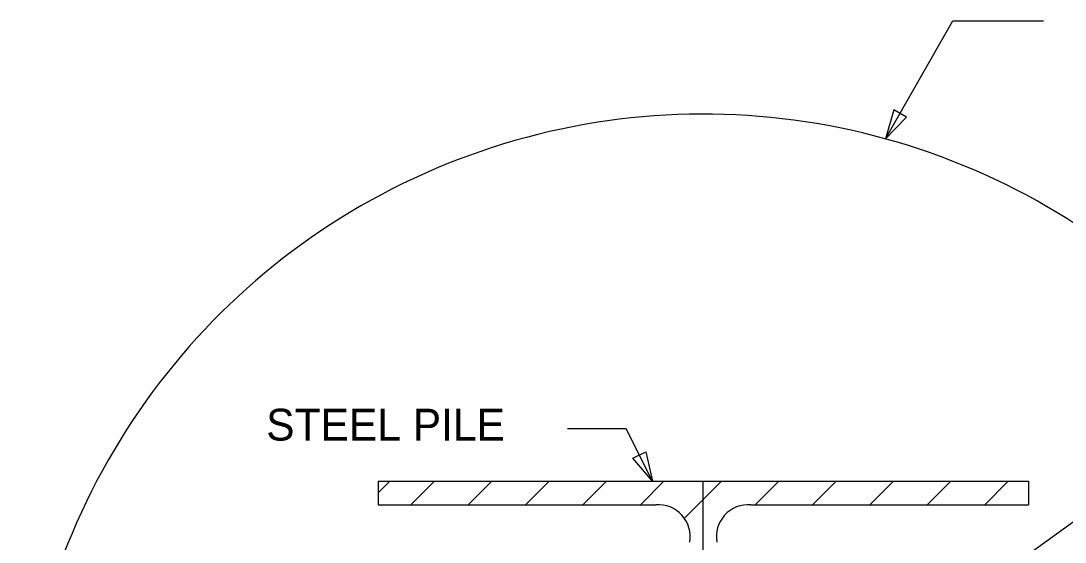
# Model space of a CAD drawing. Extents: x 0 to 71.1, y 0 to 55.7.
# Drawn here: x 55.99 to 64.19, y 35.91 to 40 of the extents above; entities that cross this region are included whole.
import ezdxf

# ---------------------------------------------------------------- set-up
doc = ezdxf.new("R2010")
doc.units = 0
for name, color, linetype in [('Arrowhead Terminators', 7, 'Continuous'), ('Auto Dimensioning', 7, 'Continuous'), ('Dimension Lines', 7, 'Continuous'), ('Mis Object Lines', 7, 'Continuous'), ('Structural Steel Lines', 7, 'Continuous'), ('User Information Notes', 7, 'Continuous')]:
    doc.layers.add(name, color=color, linetype=linetype)

msp = doc.modelspace()

# ---------------------------------------------------------------- linework, layer by layer
at = {"layer": 'Arrowhead Terminators'}
for points in [[(62.7837, 39.0763), (62.9476, 39.2476), (62.8478, 39.3046)], [(60.952, 36.3877), (60.7969, 36.567), (60.8995, 36.6189)]]:
    msp.add_lwpolyline(points, close=True, dxfattribs=at)
at = {"layer": 'Auto Dimensioning'}
msp.add_line((61.3508, 31.3837), (61.3508, 36.3877), dxfattribs=at)
at = {"layer": 'Dimension Lines'}
for p, q in [((62.7837, 39.0763), (63.3128, 40.003)), ((63.3128, 40.003), (64.0239, 40.003)), ((62.8385, 35.0474), (64.4527, 36.209))]:
    msp.add_line(p, q, dxfattribs=at)
msp.add_lwpolyline([(60.952, 36.3877), (60.7445, 36.7978), (60.2833, 36.7978)], dxfattribs=at)
at = {"layer": 'Mis Object Lines'}
msp.add_arc((61.3508, 33.8857), 5.3847, 48.94244, 175.01808, dxfattribs=at)
at = {"layer": 'User Information Notes'}
for p, q in [((58.7957, 36.3877), (63.906, 36.3877)), ((58.7957, 36.3877), (58.7957, 36.2014)), ((58.7957, 36.2968), (58.886, 36.3877)), ((59.0508, 36.2014), (59.2366, 36.3877)), ((59.5024, 36.2014), (59.6882, 36.3877)), ((59.9537, 36.2014), (60.1395, 36.3877)), ((60.4047, 36.2014), (60.5905, 36.3877)), ((60.856, 36.2014), (61.0418, 36.3877)), ((61.2019, 36.0961), (61.4929, 36.3877)), ((61.7584, 36.2014), (61.9442, 36.3877)), ((62.2095, 36.2014), (62.3952, 36.3877)), ((62.846, 36.3877), (62.6602, 36.2014)), ((63.2973, 36.3877), (63.1116, 36.2014)), ((63.7483, 36.3877), (63.5626, 36.2014)), ((63.906, 36.3877), (63.906, 36.2014)), ((58.7957, 36.2014), (60.9781, 36.2014)), ((61.7233, 36.2014), (63.906, 36.2014))]:
    msp.add_line(p, q, dxfattribs=at)
for centre, start, end in [((60.9973, 35.9516), 350.13067, 94.41676), ((61.704, 35.9516), 85.58324, 189.86933)]:
    msp.add_arc(centre, 0.2506, start, end, dxfattribs=at)

# ---------------------------------------------------------------- texts
at = {"layer": 'Structural Steel Lines'}
msp.add_text('STEEL PILE', height=0.25005, dxfattribs=at).set_placement((57.9146, 36.7062))

doc.saveas('drawing.dxf')
